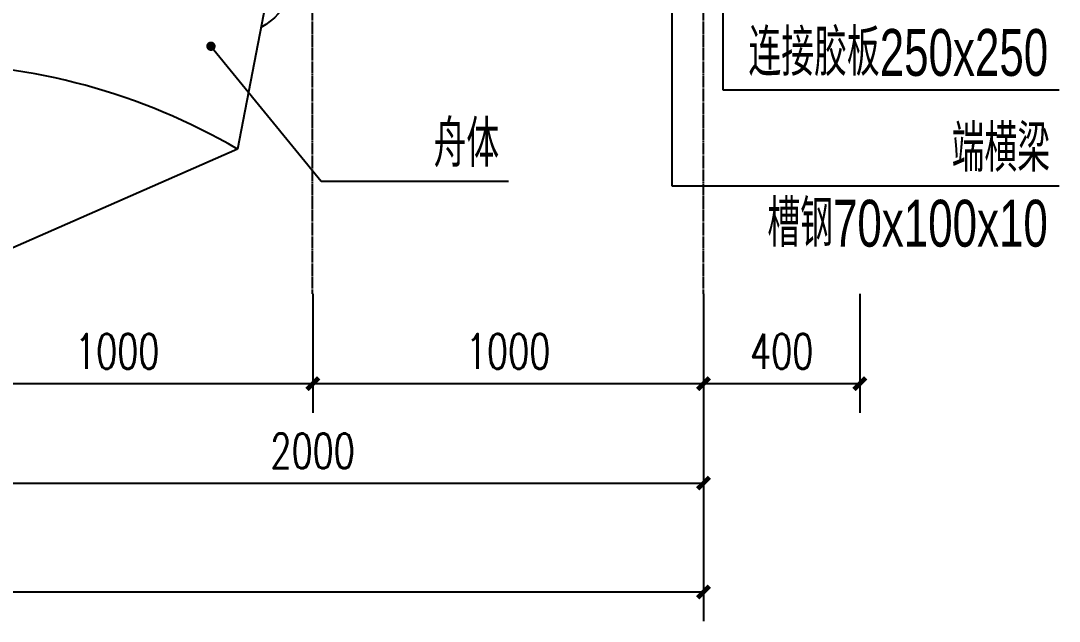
# Model space of a CAD drawing. Extents: x 1332 to 175445, y 256143 to 386027.
# Drawn here: x 87372 to 90028, y 270852 to 272389 of the extents above; entities that cross this region are included whole.
import ezdxf

# ---------------------------------------------------------------- set-up
doc = ezdxf.new("R2010")
doc.units = 0
doc.header["$LTSCALE"] = 10
doc.header["$MEASUREMENT"] = 0
doc.linetypes.add('DASH', pattern=[0.35, 0.25, -0.1])
for name, color, linetype in [('00-园建', 4, 'Continuous'), ('DIM_LEAD', 3, 'Continuous'), ('PUB_DIM', 3, 'Continuous'), ('PUB_TEXT', 7, 'Continuous')]:
    doc.layers.add(name, color=color, linetype=linetype)
doc.styles.add('_TCH_DIM_T3', font='SIMPLEX', dxfattribs={"width": 0.705882, "bigfont": 'GBCBIG'})
doc.styles.add('PALMstyle', font='HAIWENRS', dxfattribs={"width": 0.7, "bigfont": 'HZTXT'})
doc.dimstyles.new('_TCH_ARCH&&30', dxfattribs={"dimtxt": 89.25, "dimasz": 30, "dimexe": 75, "dimexo": 90, "dimgap": 37.875, "dimtad": 1, "dimdec": 0, "dimrnd": 5, "dimzin": 0, "dimdsep": 46, "dimtxsty": '_TCH_DIM_T3', "dimblk": 'ARCHTICK', "dimcen": 0.09, "dimclrt": 7, "dimazin": 2, "dimtfac": 1, "dimtdec": 0, "dimtix": 1, "dimtmove": 2, "dimatfit": 3, "dimfxl": 0, "dimtolj": 1, "dimtzin": 0, "dimarcsym": 0})

# ---------------------------------------------------------------- blocks, each defined once
blk = doc.blocks.new('CS')
at = {"layer": '00-园建'}
for p, q in [((0, -1200), (0, 0)), ((-807.6, -845.2), (0, -1200)), ((807.6, -845.2), (0, -1200))]:
    blk.add_line(p, q, dxfattribs=at)
for points in [[(-950, -106.7, -0.23632), (-718.1, 0), (0, 0)], [(950, -106.7, 0.23632), (718.1, 0), (0, 0)], [(-854.9, 0, 0.194799), (-979.5, -73.1, 0.323645), (-971.9, -225.1, -0.256381), (-941.2, -344, 0.37414), (-867.7, -533.5, 8.704766)], [(854.9, 0, -0.194799), (979.5, -73.1, -0.323645), (971.9, -225.1, 0.256381), (941.2, -344, -0.37414), (867.7, -533.5, -8.704766)], [(-950, -106.7), (-807.6, -845.2, -0.13307), (0, -626, -0.125801)], [(-685, -214.5), (-717.2, -119.7, 0.013867), (-745.9, -128.5), (-714, -222.3)], [(950, -106.7), (807.6, -845.2, 0.13307), (0, -626, 0.125801)], [(685, -214.5), (717.2, -119.7, -0.013867), (745.9, -128.5), (714, -222.3)], [(-786.4, -255.5), (-835.1, -168.1, 0.009242), (-852.4, -178.2), (-803.9, -265.2)], [(786.4, -255.5), (835.1, -168.1, -0.009242), (852.4, -178.2), (803.9, -265.2)], [(-901.1, -347.4, -0.205442), (-586, -200), (0, -200)], [(901.1, -347.4, 0.205442), (586, -200), (0, -200)]]:
    blk.add_lwpolyline(points, format="xyb", dxfattribs=at)
for points in [[(-718.1, 0), (-854.9, 0)], [(718.1, 0), (854.9, 0)]]:
    blk.add_lwpolyline(points, dxfattribs=at)
blk = doc.blocks.new('_ArchTick')
at = {"color": 0, "linetype": 'ByBlock', "const_width": 0.4}
blk.add_lwpolyline([(-0.5, -0.5), (0.5, 0.5)], dxfattribs=at)
blk = doc.blocks.new('*D239')
at = {"layer": 'Defpoints', "color": 0, "transparency": 16777216}
for p in [(87118.2, 271780.2), (89118.2, 271780.2), (89118.2, 271205.4)]:
    blk.add_point(p, dxfattribs=at)
at = {"layer": 'PUB_DIM', "color": 0, "lineweight": -2, "transparency": 16777216}
for p, q in [((87118.2, 271690.2), (87118.2, 271130.4)), ((89118.2, 271690.2), (89118.2, 271130.4)), ((87118.2, 271205.4), (89118.2, 271205.4))]:
    blk.add_line(p, q, dxfattribs=at)
at = {"layer": 'PUB_DIM', "color": 0, "lineweight": -2, "transparency": 16777216, "xscale": 30, "yscale": 30, "zscale": 30, "rotation": 180}
blk.add_blockref('_ArchTick', (87118.2, 271205.4), dxfattribs=at)
at = {"layer": 'PUB_DIM', "color": 0, "lineweight": -2, "transparency": 16777216, "xscale": 30, "yscale": 30, "zscale": 30}
blk.add_blockref('_ArchTick', (89118.2, 271205.4), dxfattribs=at)
at = {"layer": 'PUB_DIM', "color": 7, "transparency": 16777216, "insert": (88118.2, 271287.9), "char_height": 89.25, "attachment_point": 5, "style": '_TCH_DIM_T3'}
blk.add_mtext('\\A1;2000', dxfattribs=at)
blk = doc.blocks.new('*D244')
at = {"layer": 'Defpoints', "color": 0, "transparency": 16777216}
for p in [(77118.2, 271780.2), (89118.2, 271780.2), (89118.2, 270926.8)]:
    blk.add_point(p, dxfattribs=at)
at = {"layer": 'PUB_DIM', "color": 0, "lineweight": -2, "transparency": 16777216}
for p, q in [((77118.2, 271690.2), (77118.2, 270851.8)), ((89118.2, 271690.2), (89118.2, 270851.8)), ((77118.2, 270926.8), (89118.2, 270926.8))]:
    blk.add_line(p, q, dxfattribs=at)
at = {"layer": 'PUB_DIM', "color": 0, "lineweight": -2, "transparency": 16777216, "xscale": 30, "yscale": 30, "zscale": 30, "rotation": 180}
blk.add_blockref('_ArchTick', (77118.2, 270926.8), dxfattribs=at)
at = {"layer": 'PUB_DIM', "color": 0, "lineweight": -2, "transparency": 16777216, "xscale": 30, "yscale": 30, "zscale": 30}
blk.add_blockref('_ArchTick', (89118.2, 270926.8), dxfattribs=at)
at = {"layer": 'PUB_DIM', "color": 7, "transparency": 16777216, "insert": (83118.2, 271009.3), "char_height": 89.25, "attachment_point": 5, "style": '_TCH_DIM_T3'}
blk.add_mtext('\\A1;12000', dxfattribs=at)
blk = doc.blocks.new('*D258')
at = {"layer": 'Defpoints', "color": 0, "transparency": 16777216}
for p in [(87118.2, 271780.2), (88118.6, 271780.2), (88118.6, 271460.1)]:
    blk.add_point(p, dxfattribs=at)
at = {"layer": 'PUB_DIM', "color": 0, "lineweight": -2, "transparency": 16777216}
for p, q in [((87118.2, 271690.2), (87118.2, 271385.1)), ((88118.6, 271690.2), (88118.6, 271385.1)), ((87118.2, 271460.1), (88118.6, 271460.1))]:
    blk.add_line(p, q, dxfattribs=at)
at = {"layer": 'PUB_DIM', "color": 0, "lineweight": -2, "transparency": 16777216, "xscale": 30, "yscale": 30, "zscale": 30, "rotation": 180}
blk.add_blockref('_ArchTick', (87118.2, 271460.1), dxfattribs=at)
at = {"layer": 'PUB_DIM', "color": 0, "lineweight": -2, "transparency": 16777216, "xscale": 30, "yscale": 30, "zscale": 30}
blk.add_blockref('_ArchTick', (88118.6, 271460.1), dxfattribs=at)
at = {"layer": 'PUB_DIM', "color": 7, "transparency": 16777216, "insert": (87618.4, 271542.6), "char_height": 89.25, "attachment_point": 5, "style": '_TCH_DIM_T3'}
blk.add_mtext('\\A1;1000', dxfattribs=at)
blk = doc.blocks.new('*D259')
at = {"layer": 'Defpoints', "color": 0, "transparency": 16777216}
for p in [(88118.6, 271780.2), (89118.2, 271780.2), (89118.2, 271460.1)]:
    blk.add_point(p, dxfattribs=at)
at = {"layer": 'PUB_DIM', "color": 0, "lineweight": -2, "transparency": 16777216}
for p, q in [((88118.6, 271690.2), (88118.6, 271385.1)), ((89118.2, 271690.2), (89118.2, 271385.1)), ((88118.6, 271460.1), (89118.2, 271460.1))]:
    blk.add_line(p, q, dxfattribs=at)
at = {"layer": 'PUB_DIM', "color": 0, "lineweight": -2, "transparency": 16777216, "xscale": 30, "yscale": 30, "zscale": 30, "rotation": 180}
blk.add_blockref('_ArchTick', (88118.6, 271460.1), dxfattribs=at)
at = {"layer": 'PUB_DIM', "color": 0, "lineweight": -2, "transparency": 16777216, "xscale": 30, "yscale": 30, "zscale": 30}
blk.add_blockref('_ArchTick', (89118.2, 271460.1), dxfattribs=at)
at = {"layer": 'PUB_DIM', "color": 7, "transparency": 16777216, "insert": (88618.4, 271542.6), "char_height": 89.25, "attachment_point": 5, "style": '_TCH_DIM_T3'}
blk.add_mtext('\\A1;1000', dxfattribs=at)
blk = doc.blocks.new('*D260')
at = {"layer": 'Defpoints', "color": 0, "transparency": 16777216}
for p in [(89118.2, 271780.2), (89518.2, 271780.2), (89518.2, 271460.1)]:
    blk.add_point(p, dxfattribs=at)
at = {"layer": 'PUB_DIM', "color": 0, "lineweight": -2, "transparency": 16777216}
for p, q in [((89118.2, 271690.2), (89118.2, 271385.1)), ((89518.2, 271690.2), (89518.2, 271385.1)), ((89118.2, 271460.1), (89518.2, 271460.1))]:
    blk.add_line(p, q, dxfattribs=at)
at = {"layer": 'PUB_DIM', "color": 0, "lineweight": -2, "transparency": 16777216, "xscale": 30, "yscale": 30, "zscale": 30, "rotation": 180}
blk.add_blockref('_ArchTick', (89118.2, 271460.1), dxfattribs=at)
at = {"layer": 'PUB_DIM', "color": 0, "lineweight": -2, "transparency": 16777216, "xscale": 30, "yscale": 30, "zscale": 30}
blk.add_blockref('_ArchTick', (89518.2, 271460.1), dxfattribs=at)
at = {"layer": 'PUB_DIM', "color": 7, "transparency": 16777216, "insert": (89318.2, 271542.6), "char_height": 89.25, "attachment_point": 5, "style": '_TCH_DIM_T3'}
blk.add_mtext('\\A1;400', dxfattribs=at)

msp = doc.modelspace()

# ---------------------------------------------------------------- linework, layer by layer
at = {"layer": 'DIM_LEAD'}
for p, q in [((89036.9, 272970.2), (89036.9, 271966.7)), ((89167.7, 272882.5), (89167.7, 272211.9)), ((87858.1, 272323.8), (88139.9, 271978.3)), ((89167.7, 272211.9), (90028.2, 272211.9)), ((88139.9, 271978.3), (88619.6, 271978.3)), ((89036.9, 271966.7), (90028.2, 271966.7))]:
    msp.add_line(p, q, dxfattribs=at)
at = {"layer": 'DIM_LEAD', "const_width": 12}
msp.add_lwpolyline([(87854.3, 272328.4, 1), (87861.9, 272319.1, 1)], format="xyb", close=True, dxfattribs=at)
at = {"layer": 'PUB_DIM', "color": 250, "linetype": 'DASH'}
for points in [[(89118.2, 271690.2), (89118.2, 272800)], [(88118.2, 271690.2), (88118.2, 272782.6)]]:
    msp.add_lwpolyline(points, dxfattribs=at)

# ---------------------------------------------------------------- block references
at = {"layer": '00-园建'}
msp.add_blockref('CS', (87118.2, 272905.6), dxfattribs=at)

# ---------------------------------------------------------------- texts
at = {"layer": 'PUB_TEXT', "style": 'PALMstyle', "width": 0.7}
for s, p in [('连接胶板', (89233, 272247.9)), ('250x250', (89569, 272247.9)), ('舟体', (88427.5, 272014.3)), ('端横梁', (89752.8, 272002.7)), ('槽钢', (89281.4, 271810.7)), ('70x100x10', (89449.4, 271810.7))]:
    msp.add_text(s, height=120, dxfattribs=at).set_placement(p)

# ---------------------------------------------------------------- dimensions: what is measured, and where the dimension line sits
at = {"layer": 'PUB_DIM'}
for p1, p2, distance, picture, middle in [((77118.2, 271780.2), (89118.2, 271780.2), -853.3, '*D244', (83118.2, 271009.3)), ((87118.2, 271780.2), (89118.2, 271780.2), -574.8, '*D239', (88118.2, 271287.9)), ((87118.2, 271780.2), (88118.6, 271780.2), -320.1, '*D258', (87618.4, 271542.6)), ((88118.6, 271780.2), (89118.2, 271780.2), -320.1, '*D259', (88618.4, 271542.6)), ((89118.2, 271780.2), (89518.2, 271780.2), -320.1, '*D260', (89318.2, 271542.6))]:
    dim = msp.add_aligned_dim(p1=p1, p2=p2, distance=distance, dimstyle='_TCH_ARCH&&30', dxfattribs=at)
    dim.commit()
    dim.dimension.update_dxf_attribs({"geometry": picture, "text_midpoint": middle})

doc.saveas('drawing.dxf')
